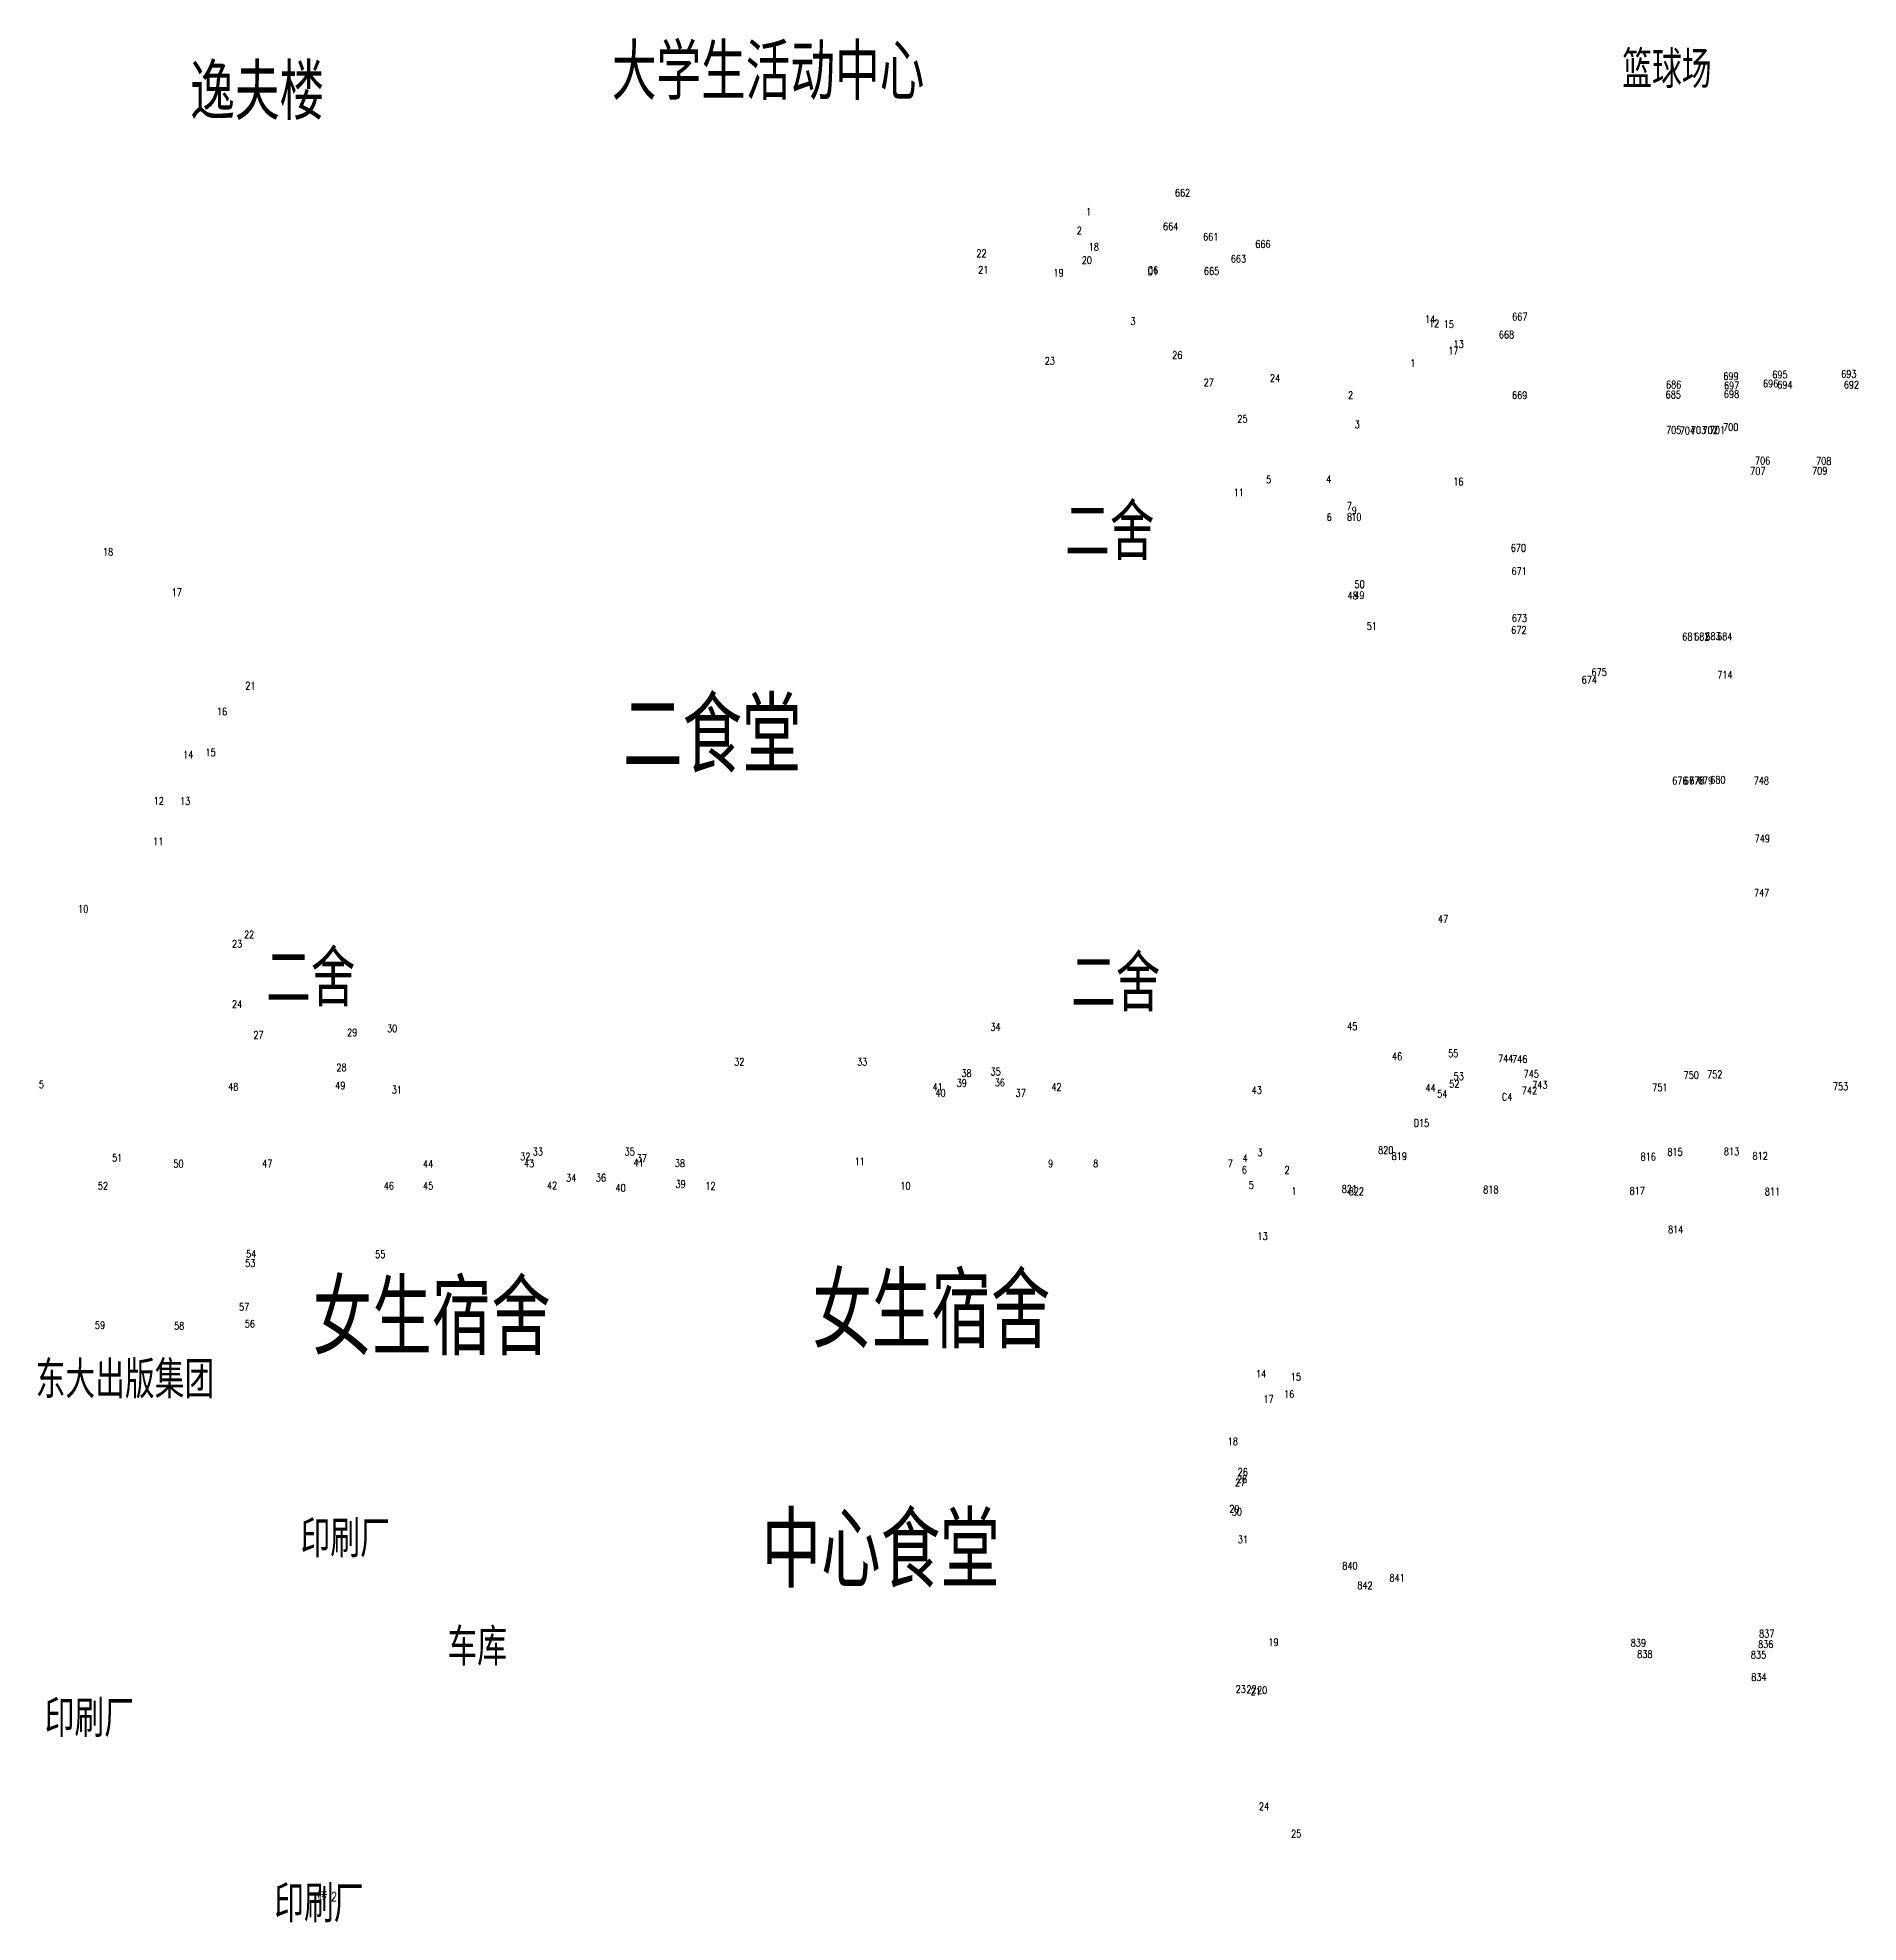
# Model space of a CAD drawing. Extents: x -992 to 2561, y -723 to 1492.
# Drawn here: x 43.7 to 288.3, y -718.1 to -464.9 of the extents above; entities that cross this region are included whole.
import ezdxf
from ezdxf.enums import TextEntityAlignment as Align

# ---------------------------------------------------------------- set-up
doc = ezdxf.new("R2010")
doc.units = 0
doc.header["$LTSCALE"] = 0.5
for name, color, linetype in [('JJ', 2, 'CONTINUOUS'), ('JMD', 6, 'CONTINUOUS'), ('ZDH', 1, 'CONTINUOUS')]:
    doc.layers.add(name, color=color, linetype=linetype)
doc.styles.add('HZ', font='rs.shx', dxfattribs={"width": 0.8, "bigfont": 'hztxt.shx'})

msp = doc.modelspace()

# ---------------------------------------------------------------- texts
at = {"layer": 'JJ', "linetype": 'Continuous', "style": 'HZ', "width": 0.8}
msp.add_text('篮球场', height=5, dxfattribs=at).set_placement((262.61, -468.89, 3.12), align=Align.MIDDLE)
at = {"layer": 'JMD', "linetype": 'Continuous', "style": 'HZ', "width": 0.8}
for s, height, p in [('大学生活动中心', 7.5, (141.85, -469.07, -8.92)), ('逸夫楼', 7.5, (73.22, -471.8, -8.92)), ('二舍', 7.5, (187.76, -530.9, -8.92)), ('二食堂', 10, (134.35, -558.09, -8.92)), ('二舍', 7.5, (80.42, -590.87, -8.92)), ('二舍', 7.5, (188.56, -591.53, -0.05)), ('女生宿舍', 10, (163.79, -635.39, -8.92)), ('女生宿舍', 10, (96.66, -636.32, -8.92)), ('东大出版集团', 5, (55.44, -644.91, -8.92)), ('中心食堂', 10, (156.97, -667.56, -8.92)), ('印刷厂', 5, (85.04, -666.34, -8.92)), ('车库', 5, (102.77, -680.82, -8.92)), ('印刷厂', 5, (50.66, -690.48, -8.92)), ('印刷厂', 5, (81.51, -715.37, -8.92))]:
    msp.add_text(s, height=height, dxfattribs=at).set_placement(p, align=Align.MIDDLE)
msp.add_text('砖', height=1.5, dxfattribs=at).set_placement((82.63, -714.62, -8.92), align=Align.MIDDLE_RIGHT)
msp.add_text('2', height=1.2, dxfattribs=at).set_placement((83.13, -714.62, -8.92), align=Align.MIDDLE_LEFT)
at = {"layer": 'ZDH', "linetype": 'Continuous', "style": 'HZ', "width": 0.8}
for s, p in [('662', (196.51, -486.23, 0.4)), ('662', (196.51, -486.23, 0.4)), ('1', (184.58, -488.77, 0.06)), ('1', (184.58, -488.77, 0.06)), ('1', (184.58, -488.77, 0.06)), ('1', (184.58, -488.77, 0.06)), ('2', (183.32, -491.29, -0.13)), ('2', (183.32, -491.29, -0.13)), ('2', (183.32, -491.29, -0.13)), ('2', (183.32, -491.29, -0.13)), ('664', (194.9, -490.75, 0.14)), ('664', (194.9, -490.75, 0.14)), ('661', (200.29, -492.13, 0.33)), ('661', (200.29, -492.13, 0.33)), ('22', (169.84, -494.36, -0.14)), ('22', (169.84, -494.36, -0.14)), ('22', (169.84, -494.36, -0.14)), ('22', (169.84, -494.36, -0.14)), ('18', (184.93, -493.49, -0.43)), ('18', (184.93, -493.49, -0.43)), ('18', (184.93, -493.49, -0.43)), ('18', (184.93, -493.49, -0.43)), ('666', (207.3, -493.11, -0.9)), ('666', (207.3, -493.11, -0.9)), ('21', (170.08, -496.57, -0.24)), ('19', (180.19, -496.98, -0.35)), ('19', (180.19, -496.98, -0.35)), ('20', (183.99, -495.28, -0.43)), ('20', (183.99, -495.28, -0.43)), ('20', (183.99, -495.28, -0.43)), ('20', (183.99, -495.28, -0.43)), ('C6', (192.85, -496.63, 3.12)), ('C6', (192.85, -496.63, 3.12)), ('D1', (192.85, -496.79, -1.18)), ('D1', (192.85, -496.79, -1.18)), ('665', (200.4, -496.74, 0.28)), ('665', (200.4, -496.74, 0.28)), ('663', (204.01, -495.09, 0.33)), ('663', (204.01, -495.09, 0.33)), ('3', (190.54, -503.48, 0.23)), ('3', (190.54, -503.48, 0.23)), ('14', (230.12, -503.2, -0.09)), ('14', (230.12, -503.2, -0.09)), ('12', (230.65, -503.78, -0.12)), ('12', (230.65, -503.78, -0.12)), ('15', (232.62, -503.89, -0.09)), ('15', (232.62, -503.89, -0.09)), ('667', (241.81, -502.87, 0.66)), ('667', (241.81, -502.87, 0.66)), ('13', (233.93, -506.56, -0.04)), ('13', (233.93, -506.56, -0.04)), ('668', (240.02, -505.28, 0.53)), ('668', (240.02, -505.28, 0.53)), ('23', (179.01, -508.8, -0.08)), ('23', (179.01, -508.8, -0.08)), ('26', (196.14, -508.02, -0.17)), ('26', (196.14, -508.02, -0.17)), ('1', (228.12, -509.12, 0.03)), ('1', (228.12, -509.12, 0.03)), ('17', (233.22, -507.44, -0.05)), ('17', (233.22, -507.44, -0.05)), ('27', (200.37, -511.72, -0.15)), ('27', (200.37, -511.72, -0.15)), ('24', (209.27, -511.12, -0.23)), ('24', (209.27, -511.12, -0.23)), ('686', (262.48, -512, -0.49)), ('686', (262.48, -512, -0.49)), ('699', (270.18, -510.86, -1.7)), ('699', (270.18, -510.86, -1.7)), ('697', (270.27, -512.12, -0.57)), ('697', (270.27, -512.12, -0.57)), ('696', (275.51, -511.86, -0.58)), ('696', (275.51, -511.86, -0.58)), ('695', (276.76, -510.65, -1.77)), ('695', (276.76, -510.65, -1.77)), ('694', (277.43, -512.02, -0.58)), ('694', (277.43, -512.02, -0.58)), ('693', (286.01, -510.57, -0.56)), ('693', (286.01, -510.57, -0.56)), ('692', (286.36, -512.02, -0.55)), ('692', (286.36, -512.02, -0.55)), ('2', (219.76, -513.4, 0.02)), ('2', (219.76, -513.4, 0.02)), ('669', (241.79, -513.42, 0.62)), ('669', (241.79, -513.42, 0.62)), ('685', (262.43, -513.34, 0.57)), ('685', (262.43, -513.34, 0.57)), ('698', (270.25, -513.27, -0.58)), ('698', (270.25, -513.27, -0.58)), ('25', (204.89, -516.6, -0.1)), ('25', (204.89, -516.6, -0.1)), ('3', (220.65, -517.34, 0.11)), ('3', (220.65, -517.34, 0.11)), ('705', (262.48, -518.09, -0.55)), ('705', (262.48, -518.09, -0.55)), ('704', (264.32, -518.18, -0.55)), ('704', (264.32, -518.18, -0.55)), ('703', (265.82, -518.11, -0.58)), ('703', (265.82, -518.11, -0.58)), ('702', (267.38, -518.13, -0.57)), ('702', (267.38, -518.13, -0.57)), ('701', (268.36, -518.1, -0.56)), ('701', (268.36, -518.1, -0.56)), ('700', (270.15, -517.7, -0.59)), ('700', (270.15, -517.7, -0.59)), ('706', (274.43, -522.21, -0.59)), ('706', (274.43, -522.21, -0.59)), ('708', (282.64, -522.26, -0.54)), ('708', (282.64, -522.26, -0.54)), ('5', (208.75, -524.74, 0.19)), ('5', (208.75, -524.74, 0.19)), ('4', (216.82, -524.69, 0.2)), ('4', (216.82, -524.69, 0.2)), ('16', (233.9, -525.03, 0.04)), ('16', (233.9, -525.03, 0.04)), ('707', (273.79, -523.6, -0.57)), ('707', (273.79, -523.6, -0.57)), ('709', (282.1, -523.57, 0.24)), ('709', (282.1, -523.57, 0.24)), ('11', (204.41, -526.48, 0.2)), ('11', (204.41, -526.48, 0.2)), ('6', (216.89, -529.81, 0.27)), ('6', (216.89, -529.81, 0.27)), ('7', (219.6, -528.31, 0.2)), ('8', (219.62, -529.77, 0.17)), ('9', (220.26, -528.9, 0.47)), ('9', (220.26, -528.9, 0.47)), ('10', (220.19, -529.78, 0.49)), ('10', (220.19, -529.78, 0.49)), ('18', (52.49, -534.47, -0.14)), ('670', (241.62, -533.94, 0.64)), ('670', (241.62, -533.94, 0.64)), ('671', (241.72, -537.05, 0.74)), ('671', (241.72, -537.05, 0.74)), ('17', (61.72, -539.9, -0.17)), ('50', (220.63, -538.82, -0.13)), ('48', (219.7, -540.33, -0.05)), ('49', (220.6, -540.29, -0.08)), ('51', (222.27, -544.45, -0.14)), ('672', (241.69, -544.96, 0.66)), ('672', (241.69, -544.96, 0.66)), ('673', (241.76, -543.36, 0.69)), ('673', (241.76, -543.36, 0.69)), ('681', (264.66, -545.86, 0.74)), ('681', (264.66, -545.86, 0.74)), ('682', (266.26, -545.85, -0.44)), ('682', (266.26, -545.85, -0.44)), ('683', (267.77, -545.8, 0.77)), ('683', (267.77, -545.8, 0.77)), ('684', (269.35, -545.83, 0.7)), ('684', (269.35, -545.83, 0.7)), ('21', (71.61, -552.44, 0.07)), ('674', (251.14, -551.66, 0.74)), ('674', (251.14, -551.66, 0.74)), ('675', (252.47, -550.63, 0.71)), ('675', (252.47, -550.63, 0.71)), ('714', (269.37, -550.99, -0.4)), ('714', (269.37, -550.99, -0.4)), ('16', (67.8, -555.92, -0.15)), ('14', (63.27, -561.71, -0.18)), ('15', (66.27, -561.41, -0.14)), ('676', (263.31, -565.2, -0.41)), ('676', (263.31, -565.2, -0.41)), ('677', (264.88, -565.2, -0.39)), ('677', (264.88, -565.2, -0.39)), ('678', (265.61, -565.18, 0.85)), ('678', (265.61, -565.18, 0.85)), ('679', (266.76, -565.18, 0.85)), ('679', (266.76, -565.18, 0.85)), ('680', (268.42, -565.08, 0.85)), ('680', (268.42, -565.08, 0.85)), ('748', (274.26, -565.2, -1.68)), ('12', (59.3, -567.91, -0.11)), ('13', (62.84, -567.94, -0.13)), ('749', (274.39, -572.97, -0.39)), ('11', (59.23, -573.37, -0.97)), ('747', (274.3, -580.26, -2.77)), ('10', (49.16, -582.44, -0.2)), ('47', (231.85, -583.79, -0.17)), ('23', (69.82, -587.13, -1.28)), ('22', (71.45, -585.86, -1.23)), ('24', (69.82, -595.24, -0.04)), ('30', (90.67, -598.5, 0.06)), ('34', (171.72, -598.3, -0.15)), ('45', (219.65, -598.21, -0.03)), ('27', (72.7, -599.37, 0)), ('29', (85.29, -599.02, 0.04)), ('32', (137.3, -602.97, -0.35)), ('33', (153.81, -602.98, -0.29)), ('46', (225.67, -602.24, -0.08)), ('55', (233.21, -601.83, -0.11)), ('744', (239.91, -602.53, -2.87)), ('746', (241.8, -602.62, -2.84)), ('5', (43.89, -606.02, -0.3)), ('28', (83.85, -603.74, -0.09)), ('39', (167.19, -605.82, -0.4)), ('38', (167.82, -604.51, -0.32)), ('35', (171.74, -604.29, -0.29)), ('36', (172.29, -605.76, -0.37)), ('52', (233.36, -605.94, -0.17)), ('53', (233.95, -604.92, -0.13)), ('745', (243.35, -604.6, -1.62)), ('743', (244.51, -606.07, -1.72)), ('750', (264.84, -604.76, -1.45)), ('752', (268, -604.66, -1.54)), ('48', (69.31, -606.32, -0.32)), ('49', (83.69, -606.16, -0.3)), ('31', (91.29, -606.72, -0.13)), ('41', (163.96, -606.33, -0.4)), ('40', (164.33, -607.16, -0.41)), ('37', (175.1, -607.16, -0.38)), ('42', (179.91, -606.35, -0.37)), ('43', (206.81, -606.78, -0.14)), ('44', (230.17, -606.48, -0.12)), ('54', (231.74, -607.27, -0.16)), ('C4', (240.44, -607.67, 3.12)), ('742', (243.11, -606.83, -1.71)), ('751', (260.63, -606.41, -1.54)), ('753', (284.9, -606.27, -1.62)), ('D15', (228.58, -611.19, 1.08)), ('51', (53.72, -615.87, -0.29)), ('51', (53.72, -615.87, -0.29)), ('51', (53.72, -615.87, -0.29)), ('32', (108.55, -615.69, -0.25)), ('32', (108.55, -615.69, -0.25)), ('32', (108.55, -615.69, -0.25)), ('33', (110.22, -615.04, -0.24)), ('33', (110.22, -615.04, -0.24)), ('33', (110.22, -615.04, -0.24)), ('35', (122.57, -615.04, -0.21)), ('35', (122.57, -615.04, -0.21)), ('37', (124.2, -615.94, -0.17)), ('37', (124.2, -615.94, -0.17)), ('4', (205.6, -615.92, -0.22)), ('4', (205.6, -615.92, -0.22)), ('3', (207.59, -615.16, -0.24)), ('3', (207.59, -615.16, -0.24)), ('820', (223.8, -614.83, -1.24)), ('819', (225.62, -615.64, -1.72)), ('816', (259.07, -615.71, -1.65)), ('815', (262.67, -615.08, -1.63)), ('813', (270.26, -615.02, -1.63)), ('812', (274.1, -615.61, -1.62)), ('50', (61.95, -616.66, -0.18)), ('50', (61.95, -616.66, -0.18)), ('50', (61.95, -616.66, -0.18)), ('47', (73.89, -616.65, -0.17)), ('47', (73.89, -616.65, -0.17)), ('47', (73.89, -616.65, -0.17)), ('44', (95.49, -616.67, -0.16)), ('44', (95.49, -616.67, -0.16)), ('44', (95.49, -616.67, -0.16)), ('43', (109.05, -616.62, -0.14)), ('43', (109.05, -616.62, -0.14)), ('43', (109.05, -616.62, -0.14)), ('34', (114.73, -618.57, -0.03)), ('34', (114.73, -618.57, -0.03)), ('34', (114.73, -618.57, -0.03)), ('36', (118.71, -618.54, -0.05)), ('36', (118.71, -618.54, -0.05)), ('41', (123.76, -616.52, 0)), ('41', (123.76, -616.52, 0)), ('38', (129.32, -616.59, -0.01)), ('38', (129.32, -616.59, -0.01)), ('11', (153.49, -616.37, -0.43)), ('11', (153.49, -616.37, -0.43)), ('9', (179.46, -616.63, -0.25)), ('9', (179.46, -616.63, -0.25)), ('8', (185.51, -616.63, -0.22)), ('8', (185.51, -616.63, -0.22)), ('7', (203.62, -616.63, -0.14)), ('7', (203.62, -616.63, -0.14)), ('6', (205.5, -617.48, -0.11)), ('6', (205.5, -617.48, -0.11)), ('2', (211.23, -617.5, -0.27)), ('2', (211.23, -617.5, -0.27)), ('52', (51.81, -619.64, -0.09)), ('52', (51.81, -619.64, -0.09)), ('52', (51.81, -619.64, -0.09)), ('46', (90.22, -619.64, -0.04)), ('46', (90.22, -619.64, -0.04)), ('46', (90.22, -619.64, -0.04)), ('45', (95.49, -619.63, -0.04)), ('45', (95.49, -619.63, -0.04)), ('45', (95.49, -619.63, -0.04)), ('42', (112.14, -619.59, 0.22)), ('42', (112.14, -619.59, 0.22)), ('42', (112.14, -619.59, 0.22)), ('40', (121.35, -619.91, 0.26)), ('40', (121.35, -619.91, 0.26)), ('39', (129.41, -619.39, 0.11)), ('39', (129.41, -619.39, 0.11)), ('12', (133.42, -619.65, -0.28)), ('12', (133.42, -619.65, -0.28)), ('10', (159.63, -619.62, -0.22)), ('10', (159.63, -619.62, -0.22)), ('5', (206.42, -619.53, -0.1)), ('5', (206.42, -619.53, -0.1)), ('1', (212.17, -620.34, -0.29)), ('1', (212.17, -620.34, -0.29)), ('821', (218.91, -620.06, -1.45)), ('822', (219.85, -620.37, -1.36)), ('818', (237.92, -620.14, -1.06)), ('817', (257.59, -620.3, -1.54)), ('811', (275.75, -620.41, -1.5)), ('814', (262.75, -625.5, -1.55)), ('54', (71.72, -628.78, 0.25)), ('54', (71.72, -628.78, 0.25)), ('54', (71.72, -628.78, 0.25)), ('55', (89.07, -628.83, 0.27)), ('55', (89.07, -628.83, 0.27)), ('55', (89.07, -628.83, 0.27)), ('13', (207.6, -626.39, -0.1)), ('13', (207.6, -626.39, -0.1)), ('53', (71.6, -630.01, 0.24)), ('53', (71.6, -630.01, 0.24)), ('53', (71.6, -630.01, 0.24)), ('57', (70.77, -635.9, 0.91)), ('57', (70.77, -635.9, 0.91)), ('57', (70.77, -635.9, 0.91)), ('59', (51.41, -638.35, 1.79)), ('59', (51.41, -638.35, 1.79)), ('59', (51.41, -638.35, 1.79)), ('58', (62.05, -638.44, 1.8)), ('58', (62.05, -638.44, 1.8)), ('58', (62.05, -638.44, 1.8)), ('56', (71.55, -638.17, 1.89)), ('56', (71.55, -638.17, 1.89)), ('56', (71.55, -638.17, 1.89)), ('14', (207.39, -644.88, -0.17)), ('14', (207.39, -644.88, -0.17)), ('15', (212.08, -645.28, -0.44)), ('15', (212.08, -645.28, -0.44)), ('17', (208.4, -648.27, -0.26)), ('17', (208.4, -648.27, -0.26)), ('16', (211.16, -647.62, -0.36)), ('16', (211.16, -647.62, -0.36)), ('18', (203.61, -653.98, -0.06)), ('18', (203.61, -653.98, -0.06)), ('28', (204.83, -659.04, -0.76)), ('28', (204.83, -659.04, -0.76)), ('26', (204.93, -658.08, -0.76)), ('26', (204.93, -658.08, -0.76)), ('27', (204.6, -659.48, -0.76)), ('27', (204.6, -659.48, -0.76)), ('29', (203.81, -663.03, -0.72)), ('29', (203.81, -663.03, -0.72)), ('30', (204.13, -663.43, -0.73)), ('30', (204.13, -663.43, -0.73)), ('31', (204.96, -667.15, -0.75)), ('31', (204.96, -667.15, -0.75)), ('840', (218.99, -670.68, -2.34)), ('842', (221.01, -673.31, -3.59)), ('841', (225.33, -672.29, -2.4)), ('19', (209.07, -680.95, -0.2)), ('19', (209.07, -680.95, -0.2)), ('839', (257.74, -681.03, -2.29)), ('836', (274.85, -681.21, -1.99)), ('837', (274.98, -679.8, -1.78)), ('838', (258.61, -682.55, -3.5)), ('835', (273.88, -682.63, -2.24)), ('834', (273.94, -685.63, -2.2)), ('23', (204.66, -687.26, 0.07)), ('23', (204.66, -687.26, 0.07)), ('22', (206.11, -687.27, 0.08)), ('22', (206.11, -687.27, 0.08)), ('21', (206.67, -687.56, 0.08)), ('21', (206.67, -687.56, 0.08)), ('20', (207.55, -687.37, 0.05)), ('20', (207.55, -687.37, 0.05)), ('24', (207.79, -702.99, 0.07)), ('24', (207.79, -702.99, 0.07)), ('25', (212.12, -706.66, 0.17)), ('25', (212.12, -706.66, 0.17))]:
    msp.add_text(s, height=1, dxfattribs=at).set_placement(p)

doc.saveas('drawing.dxf')
